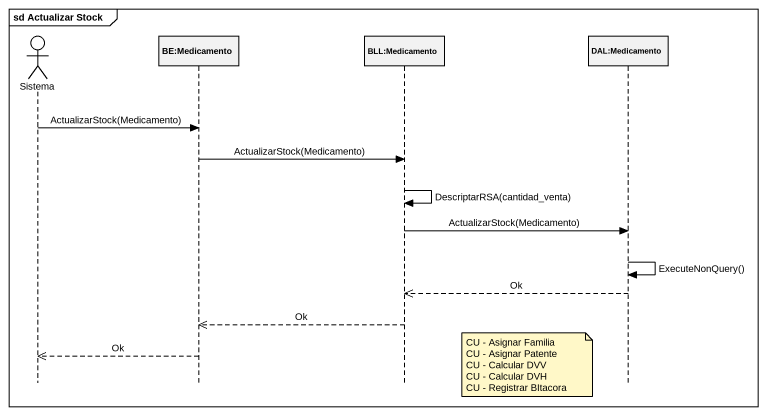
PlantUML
@startuml
mainframe sd Actualizar Stock
hide footbox
actor Sistema
participant "BE:Medicamento" as BE_Medicamento
participant "BLL:Medicamento" as BLL_Medicamento
participant "DAL:Medicamento" as DAL_Medicamento

Sistema -> BE_Medicamento : ActualizarStock(Medicamento)
BE_Medicamento -> BLL_Medicamento : ActualizarStock(Medicamento)
BLL_Medicamento -> BLL_Medicamento : DescriptarRSA(cantidad_venta)
BLL_Medicamento -> DAL_Medicamento : ActualizarStock(Medicamento)
DAL_Medicamento -> DAL_Medicamento : ExecuteNonQuery()
DAL_Medicamento -->> BLL_Medicamento : Ok
BLL_Medicamento -->> BE_Medicamento : Ok
BE_Medicamento -->> Sistema : Ok
note left of DAL_Medicamento
  CU - Asignar Familia
  CU - Asignar Patente
  CU - Calcular DVV
  CU - Calcular DVH
  CU - Registrar BItacora
end note
@enduml
